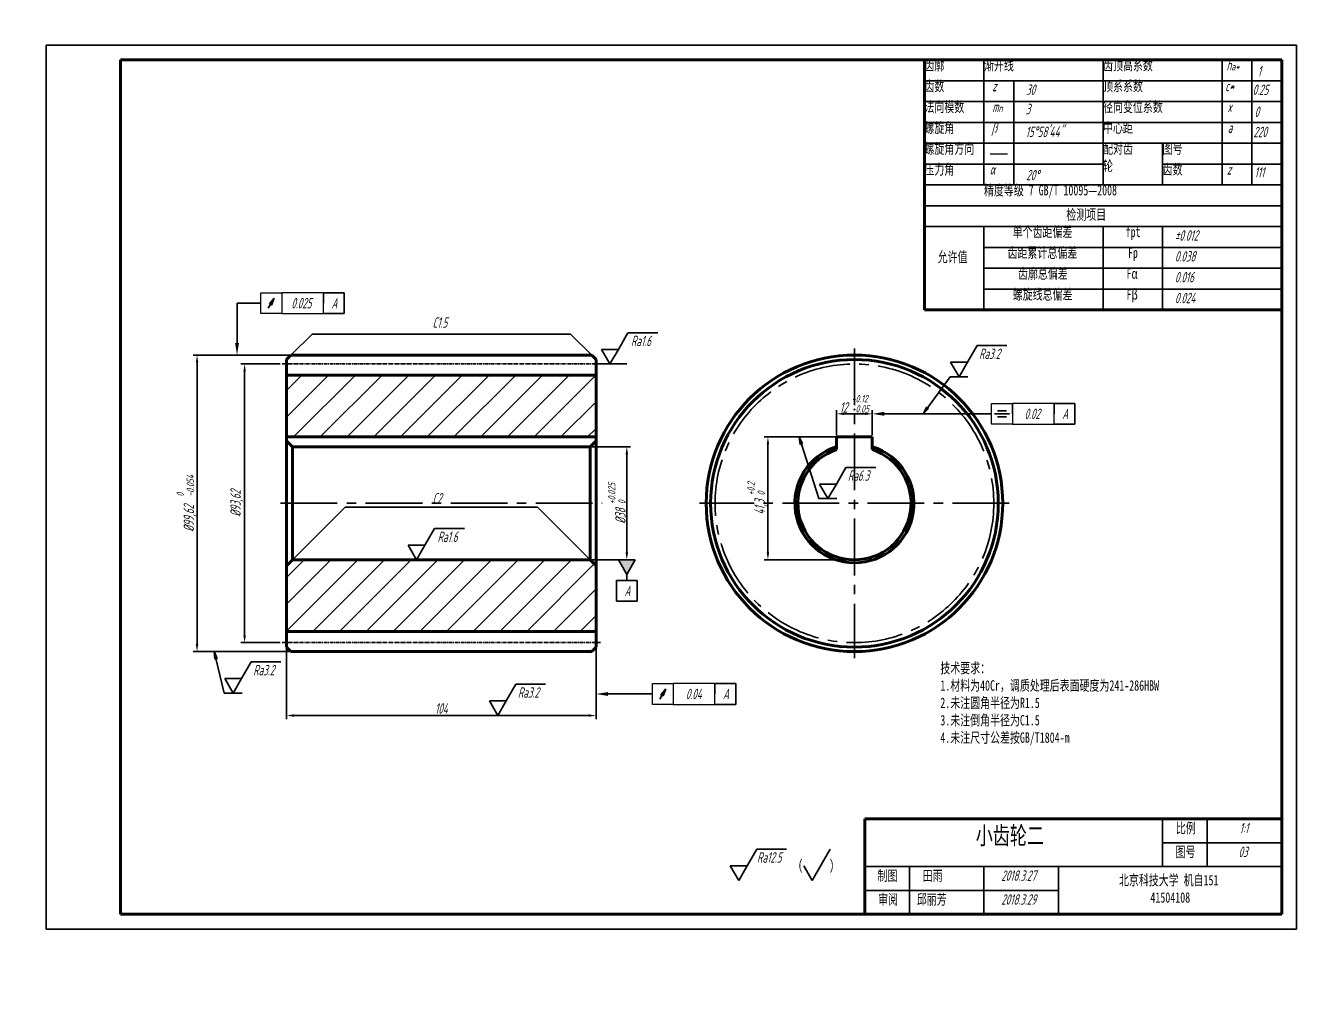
# Model space of a CAD drawing. Header units: millimetres. Extents: x 0 to 4732, y -441 to 1125.
# Drawn here: x 1918.9 to 2345.9, y 342.2 to 672.5 of the extents above; entities that cross this region are included whole.
import ezdxf
from ezdxf import colors
from ezdxf.entities.mleader import LeaderData, LeaderLine
from ezdxf.math import Vec2, Vec3

# ---------------------------------------------------------------- set-up
doc = ezdxf.new("R2010")
doc.units = ezdxf.units.MM
doc.linetypes.add('CENTER', pattern=[2, 1.25, -0.25, 0.25, -0.25])
doc.linetypes.add('CENTER2', pattern=[28.575, 19.05, -3.175, 3.175, -3.175])
for name, color, linetype, lineweight in [('0粗实线', 7, 'Continuous', 70), ('0细实线', 7, 'Continuous', 35), ('1', 1, 'CENTER', 35), ('中心线', 1, 'CENTER2', 35), ('剖面线', 7, 'Continuous', 35), ('标注', 6, 'Continuous', 35), ('粗实线', 7, 'Continuous', 70), ('粗线', 7, 'Continuous', 30), ('细实线', 7, 'Continuous', 35)]:
    doc.layers.add(name, color=color, linetype=linetype, lineweight=lineweight)
doc.layers.add('1剖面线', color=7, linetype='Continuous')
doc.styles.get("Standard").update_dxf_attribs({"font": 'arial.ttf'})
doc.styles.add('数字', font='isocp.shx', dxfattribs={"width": 0.7, "oblique": 15, "height": 3.5})
doc.styles.add('汉字', font='simfang.ttf', dxfattribs={"width": 0.7, "height": 3.5})
doc.dimstyles.new('数字标注', dxfattribs={"dimtxt": 3.5, "dimasz": 2.5, "dimexe": 1.25, "dimexo": 0.625, "dimtad": 1, "dimtxsty": '数字', "dimcen": 2.5, "dimadec": 0, "dimazin": 0, "dimtfac": 1, "dimtmove": 0, "dimatfit": 3, "dimfxl": 1, "dimlwd": 35, "dimlwe": 35, "dimarcsym": 0})

# ---------------------------------------------------------------- blocks, each defined once
blk = doc.blocks.new('几何公差')
at = {"transparency": 16777216}
for p, q in [((8.71, 4.83), (8.71, 11.83)), ((8.71, 11.83), (15.71, 11.83)), ((15.71, 11.83), (15.71, 4.83)), ((29.71, 11.83), (15.71, 11.83)), ((29.71, 4.83), (29.71, 11.83)), ((15.71, 4.83), (8.71, 4.83)), ((15.71, 4.83), (29.71, 4.83))]:
    blk.add_line(p, q, dxfattribs=at)
blk = doc.blocks.new('*D39')
at = {"layer": 'Defpoints', "color": 0, "lineweight": 15, "transparency": 16777216}
for p in [(2008.14, 561.74), (1976.58, 462.12), (2008.14, 462.12)]:
    blk.add_point(p, dxfattribs=at)
at = {"layer": '标注', "color": 0, "linetype": 'Continuous', "lineweight": 35, "transparency": 16777216}
for p, q in [((2007.52, 561.74), (1975.33, 561.74)), ((1976.58, 559.24), (1976.58, 464.62)), ((2007.52, 462.12), (1975.33, 462.12))]:
    blk.add_line(p, q, dxfattribs=at)
at = {"layer": '标注', "color": 0, "lineweight": 15, "transparency": 16777216}
for points in [[(1976.17, 559.24), (1977, 559.24), (1976.58, 561.74)], [(1976.17, 464.62), (1977, 464.62), (1976.58, 462.12)]]:
    blk.add_solid(points, dxfattribs=at)
at = {"layer": '标注', "color": 0, "transparency": 16777216, "insert": (1973.03, 511.93), "char_height": 3.5, "attachment_point": 5, "rotation": 90, "style": '数字'}
blk.add_mtext('%%C99,62  {\\H0.7x;\\S0^ -0.054;}', dxfattribs=at)
blk = doc.blocks.new('*D40')
at = {"layer": 'Defpoints', "color": 0, "lineweight": 15, "transparency": 16777216}
for p in [(1992.56, 558.74), (2005.14, 558.74), (2005.14, 465.12)]:
    blk.add_point(p, dxfattribs=at)
at = {"layer": '标注', "color": 0, "linetype": 'Continuous', "lineweight": 35, "transparency": 16777216}
for p, q in [((2004.52, 558.74), (1991.31, 558.74)), ((1992.56, 467.62), (1992.56, 556.24)), ((2004.52, 465.12), (1991.31, 465.12))]:
    blk.add_line(p, q, dxfattribs=at)
at = {"layer": '标注', "color": 0, "lineweight": 15, "transparency": 16777216}
for points in [[(1992.15, 556.24), (1992.98, 556.24), (1992.56, 558.74)], [(1992.15, 467.62), (1992.98, 467.62), (1992.56, 465.12)]]:
    blk.add_solid(points, dxfattribs=at)
at = {"layer": '标注', "color": 0, "transparency": 16777216, "insert": (1989.93, 511.93), "char_height": 3.5, "attachment_point": 5, "rotation": 90, "style": '数字'}
blk.add_mtext('%%C93,62', dxfattribs=at)
blk = doc.blocks.new('*D41')
at = {"layer": 'Defpoints', "color": 0, "lineweight": 15, "transparency": 16777216}
for p in [(2108.64, 530.93), (2108.64, 492.93), (2120.95, 492.93)]:
    blk.add_point(p, dxfattribs=at)
at = {"layer": '标注', "color": 0, "linetype": 'Continuous', "lineweight": 35, "transparency": 16777216}
for p, q in [((2109.27, 530.93), (2122.2, 530.93)), ((2120.95, 528.43), (2120.95, 495.43)), ((2109.27, 492.93), (2122.2, 492.93))]:
    blk.add_line(p, q, dxfattribs=at)
at = {"layer": '标注', "color": 0, "lineweight": 15, "transparency": 16777216}
for points in [[(2120.53, 528.43), (2121.37, 528.43), (2120.95, 530.93)], [(2120.53, 495.43), (2121.37, 495.43), (2120.95, 492.93)]]:
    blk.add_solid(points, dxfattribs=at)
at = {"layer": '标注', "color": 0, "transparency": 16777216, "insert": (2117.6, 511.93), "char_height": 3.5, "attachment_point": 5, "rotation": 90, "style": '数字'}
blk.add_mtext('%%C38 {\\H0.7x;\\S+0.025^ 0;}', dxfattribs=at)
blk = doc.blocks.new('*D42')
at = {"layer": 'Defpoints', "color": 0, "lineweight": 15, "transparency": 16777216}
for p in [(2197.41, 534.23), (2168.35, 492.93), (2197.41, 492.93)]:
    blk.add_point(p, dxfattribs=at)
at = {"layer": '标注', "color": 0, "linetype": 'Continuous', "lineweight": 35, "transparency": 16777216}
for p, q in [((2196.78, 534.23), (2167.1, 534.23)), ((2168.35, 531.73), (2168.35, 495.43)), ((2196.78, 492.93), (2167.1, 492.93))]:
    blk.add_line(p, q, dxfattribs=at)
at = {"layer": '标注', "color": 0, "lineweight": 15, "transparency": 16777216}
for points in [[(2167.93, 531.73), (2168.76, 531.73), (2168.35, 534.23)], [(2167.93, 495.43), (2168.76, 495.43), (2168.35, 492.93)]]:
    blk.add_solid(points, dxfattribs=at)
at = {"layer": '标注', "color": 0, "transparency": 16777216, "insert": (2164.78, 513.58), "char_height": 3.5, "attachment_point": 5, "rotation": 90, "style": '数字'}
blk.add_mtext('41,3 {\\H0.7x;\\S+0.2^ 0;}', dxfattribs=at)
blk = doc.blocks.new('*D43')
at = {"layer": 'Defpoints', "color": 0, "lineweight": 15, "transparency": 16777216}
for p in [(2203.41, 541.99), (2191.41, 534.23), (2203.41, 534.23)]:
    blk.add_point(p, dxfattribs=at)
at = {"layer": '标注', "color": 0, "linetype": 'Continuous', "lineweight": 35, "transparency": 16777216}
for p, q in [((2191.41, 534.85), (2191.41, 543.24)), ((2203.41, 534.85), (2203.41, 543.24)), ((2193.91, 541.99), (2200.91, 541.99))]:
    blk.add_line(p, q, dxfattribs=at)
at = {"layer": '标注', "color": 0, "lineweight": 15, "transparency": 16777216}
for points in [[(2193.91, 542.41), (2193.91, 541.58), (2191.41, 541.99)], [(2200.91, 542.41), (2200.91, 541.58), (2203.41, 541.99)]]:
    blk.add_solid(points, dxfattribs=at)
at = {"layer": '标注', "color": 0, "transparency": 16777216, "insert": (2197.41, 545.35), "char_height": 3.5, "attachment_point": 5, "style": '数字'}
blk.add_mtext('12 {\\H0.7x;\\S+0.12^ +0.05;}', dxfattribs=at)
blk = doc.blocks.new('*D44')
at = {"layer": 'Defpoints', "color": 0, "lineweight": 15, "transparency": 16777216}
for p in [(2006.64, 463.62), (2110.64, 463.62), (2110.64, 440.62)]:
    blk.add_point(p, dxfattribs=at)
at = {"layer": '标注', "color": 0, "linetype": 'Continuous', "lineweight": 35, "transparency": 16777216}
for p, q in [((2006.64, 462.99), (2006.64, 439.37)), ((2110.64, 462.99), (2110.64, 439.37)), ((2009.14, 440.62), (2108.14, 440.62))]:
    blk.add_line(p, q, dxfattribs=at)
at = {"layer": '标注', "color": 0, "lineweight": 15, "transparency": 16777216}
for points in [[(2009.14, 441.04), (2009.14, 440.21), (2006.64, 440.62)], [(2108.14, 441.04), (2108.14, 440.21), (2110.64, 440.62)]]:
    blk.add_solid(points, dxfattribs=at)
at = {"layer": '标注', "color": 0, "transparency": 16777216, "insert": (2058.64, 443), "char_height": 3.5, "attachment_point": 5, "style": '数字'}
blk.add_mtext('104', dxfattribs=at)
blk = doc.blocks.new('跳动箭头')
at = {"layer": '标注'}
h = blk.add_hatch(color=256, dxfattribs=at)
h.dxf.hatch_style = 1
h.paths.add_polyline_path([(0, 0), (-1.61, -1.96), (-0.89, -2.37)])
for p, q in [((0, 0), (-1.61, -1.96)), ((-0.89, -2.37), (0, 0)), ((-1.25, -2.17), (-2, -3.46)), ((-1.61, -1.96), (-0.89, -2.37))]:
    blk.add_line(p, q, dxfattribs=at)
blk = doc.blocks.new('基准')
at = {"layer": '标注'}
h = blk.add_hatch(color=256, dxfattribs=at)
h.dxf.hatch_style = 1
h.paths.add_polyline_path([(0, 4.9), (-2.83, 0), (2.83, 0)])
for p, q in [((3.5, 13.9), (-3.5, 13.9)), ((-3.5, 13.9), (-3.5, 6.9)), ((3.5, 6.9), (3.5, 13.9)), ((-3.5, 6.9), (0, 6.9)), ((-2.83, 0), (0, 4.9)), ((0, 4.9), (0, 6.9)), ((0, 6.9), (3.5, 6.9)), ((0, 4.9), (2.83, 0)), ((-2.83, 0), (2.83, 0))]:
    blk.add_line(p, q, dxfattribs=at)
blk = doc.blocks.new('去除表面的粗糙度')
at = {"layer": '标注'}
for p, q in [((6.06, 10.5), (2.83, 4.9)), ((0, 0), (-2.83, 4.9)), ((-2.83, 4.9), (0, 4.9)), ((0, 0), (2.83, 4.9)), ((2.83, 4.9), (0, 4.9))]:
    blk.add_line(p, q, dxfattribs=at)
blk = doc.blocks.new('箭头')
at = {"layer": '标注'}
h = blk.add_hatch(color=256, dxfattribs=at)
h.dxf.hatch_style = 1
h.paths.add_polyline_path([(0, 0), (-0.42, -2.5), (0.42, -2.5)])
for p, q in [((0, 0), (-0.42, -2.5)), ((0.42, -2.5), (0, 0)), ((-0.42, -2.5), (0.42, -2.5))]:
    blk.add_line(p, q, dxfattribs=at)

msp = doc.modelspace()

# ---------------------------------------------------------------- hatches: boundary and pattern name
at = {"layer": '剖面线'}
h = msp.add_hatch(dxfattribs=at)
h.set_pattern_fill('ANSI31', color=256, scale=2)
h.set_pattern_definition([(45, (984.589, 12.7165), (-4.490128, 4.490128), [])])
h.paths.add_polyline_path([(2110.641, 554.989), (2006.641, 554.989), (2006.641, 534.229), (2110.641, 534.229)])
h.paths.add_polyline_path([(2110.641, 490.949), (2108.662, 492.929), (2008.621, 492.929), (2006.641, 490.949), (2006.641, 468.869), (2110.641, 468.869)])

# ---------------------------------------------------------------- linework, layer by layer
at = {"lineweight": 15}
for p, q in [((2240.921, 576.883), (2220.921, 576.883)), ((2280.921, 576.883), (2240.921, 576.883)), ((2300.921, 576.883), (2280.921, 576.883)), ((2340.921, 576.883), (2300.921, 576.883))]:
    msp.add_line(p, q, dxfattribs=at)
at = {"layer": '0粗实线'}
for p, q in [((2340.921, 660.883), (1950.921, 660.883)), ((1950.921, 660.883), (1950.921, 373.883)), ((2340.921, 373.883), (2340.921, 660.883)), ((1950.921, 373.883), (2340.921, 373.883))]:
    msp.add_line(p, q, dxfattribs=at)
at = {"layer": '0细实线'}
for p, q in [((2345.921, 665.883), (1925.921, 665.883)), ((1925.921, 665.883), (1925.921, 368.883)), ((2345.921, 368.883), (2345.921, 665.883)), ((1925.921, 368.883), (2345.921, 368.883))]:
    msp.add_line(p, q, dxfattribs=at)
at = {"layer": '1', "lineweight": 35}
for p, q in [((2005.141, 558.739), (2112.141, 558.739)), ((2005.141, 465.119), (2112.141, 465.119))]:
    msp.add_line(p, q, dxfattribs=at)
at = {"layer": '中心线'}
for p, q in [((2197.409, 563.929), (2197.409, 459.929)), ((2006.641, 511.929), (2004.641, 511.929)), ((2004.641, 511.929), (2112.641, 511.929)), ((2249.409, 511.929), (2145.409, 511.929))]:
    msp.add_line(p, q, dxfattribs=at)
msp.add_circle((2197.409, 511.929), 46.81, dxfattribs=at)
at = {"layer": '标注'}
for p, q in [((2002.517, 580.903), (2000.517, 577.439)), ((2019.017, 582.671), (2019.017, 579.171)), ((2019.017, 582.671), (2026.017, 582.671)), ((2026.017, 582.671), (2026.017, 575.671)), ((2026.017, 575.671), (2019.017, 575.671)), ((2008.141, 561.739), (2015.212, 568.81)), ((2015.212, 568.81), (2102.07, 568.81)), ((2109.141, 561.739), (2102.07, 568.81)), ((2121.345, 569.239), (2131.345, 569.239)), ((2238.598, 564.924), (2248.598, 564.924)), ((2112.141, 558.739), (2120.966, 558.739)), ((2229.536, 554.424), (2220.447, 541.994)), ((2232.536, 554.424), (2229.536, 554.424)), ((2232.536, 554.424), (2235.536, 554.424)), ((2246.955, 542.994), (2245.455, 542.994)), ((2246.955, 542.994), (2248.455, 542.994)), ((2250.455, 545.494), (2250.455, 541.994)), ((2264.455, 545.494), (2264.455, 541.994)), ((2264.455, 545.494), (2271.455, 545.494)), ((2271.455, 545.494), (2271.455, 538.494)), ((2244.455, 541.994), (2249.455, 541.994)), ((2246.955, 540.994), (2245.455, 540.994)), ((2246.955, 540.994), (2248.455, 540.994)), ((2271.455, 538.494), (2264.455, 538.494)), ((2185.5, 513.491), (2178.858, 534.229)), ((2194.562, 523.991), (2204.562, 523.991)), ((2188.5, 513.491), (2185.5, 513.491)), ((2188.5, 513.491), (2191.5, 513.491)), ((2008.621, 492.929), (2026.298, 510.606)), ((2026.298, 510.606), (2090.964, 510.606)), ((2108.641, 492.929), (2090.964, 510.606)), ((2056.372, 503.429), (2066.372, 503.429)), ((1985.702, 448.132), (1982.357, 462.119)), ((1994.764, 458.632), (2004.764, 458.632)), ((2083.671, 451.122), (2093.671, 451.122)), ((2134.019, 449.597), (2132.019, 446.133)), ((2150.519, 451.365), (2150.519, 447.865)), ((2150.519, 451.365), (2157.519, 451.365)), ((2157.519, 451.365), (2157.519, 444.365)), ((1991.702, 448.132), (1985.702, 448.132)), ((2157.519, 444.365), (2150.519, 444.365)), ((2164.599, 395.715), (2174.599, 395.715)), ((2183.194, 385.215), (2189.256, 395.715)), ((2180.365, 390.115), (2183.194, 385.215))]:
    msp.add_line(p, q, dxfattribs=at)
at = {"layer": '粗实线'}
for p, q in [((2220.921, 660.883), (2240.921, 660.883)), ((2220.921, 660.883), (2220.921, 653.883)), ((2240.921, 660.883), (2280.921, 660.883)), ((2280.921, 660.883), (2320.921, 660.883)), ((2320.921, 660.883), (2330.921, 660.883)), ((2330.921, 660.883), (2340.921, 660.883)), ((2340.921, 653.883), (2340.921, 660.883)), ((2220.921, 653.883), (2220.921, 646.883)), ((2220.921, 646.883), (2220.921, 639.883)), ((2220.921, 639.883), (2220.921, 632.883)), ((2220.921, 632.883), (2220.921, 625.883)), ((2220.921, 625.883), (2220.921, 618.883)), ((2220.921, 618.883), (2220.921, 611.883)), ((2220.921, 618.883), (2220.921, 576.883)), ((2220.921, 576.883), (2340.921, 576.883)), ((2220.921, 576.883), (2340.921, 576.883)), ((2006.641, 534.229), (2110.641, 534.229)), ((2197.409, 534.229), (2191.409, 534.229)), ((2191.409, 534.229), (2191.409, 529.956)), ((2197.409, 534.229), (2203.409, 534.229)), ((2203.409, 534.229), (2203.409, 529.956)), ((2006.621, 532.928), (2008.621, 530.929)), ((2008.621, 530.929), (2008.621, 492.929)), ((2108.641, 530.929), (2108.662, 492.929)), ((2110.662, 532.928), (2108.662, 530.929)), ((2006.641, 492.929), (2006.621, 490.929)), ((2006.621, 490.929), (2008.621, 492.929)), ((2110.662, 490.929), (2108.662, 492.929))]:
    msp.add_line(p, q, dxfattribs=at)
at = {"layer": '粗实线', "linetype": 'Continuous', "lineweight": 70}
for p, q in [((2008.141, 561.739), (2006.641, 560.239)), ((2006.641, 511.929), (2006.641, 560.239)), ((2008.141, 561.739), (2011.641, 561.739)), ((2011.641, 561.739), (2105.641, 561.739)), ((2105.641, 561.739), (2109.141, 561.739)), ((2109.141, 561.739), (2110.641, 560.239)), ((2110.641, 529.429), (2110.641, 560.239)), ((2006.641, 511.929), (2006.641, 554.989)), ((2006.641, 554.989), (2110.641, 554.989)), ((2006.641, 511.929), (2006.641, 463.619)), ((2006.641, 511.929), (2006.641, 468.869)), ((2110.641, 494.429), (2110.641, 463.619)), ((2006.641, 468.869), (2110.641, 468.869)), ((2008.141, 462.119), (2006.641, 463.619)), ((2008.141, 462.119), (2109.141, 462.119)), ((2109.141, 462.119), (2110.641, 463.619)), ((2200.921, 373.883), (2200.921, 405.883)), ((2200.921, 405.883), (2340.921, 405.883)), ((2200.921, 405.883), (2215.921, 405.883)), ((2215.921, 405.883), (2240.921, 405.883)), ((2240.921, 405.883), (2265.921, 405.883))]:
    msp.add_line(p, q, dxfattribs=at)
at = {"layer": '粗实线', "linetype": 'Continuous', "lineweight": 0}
for p, q in [((2006.641, 557.239), (2006.641, 511.929)), ((2108.641, 530.929), (2108.662, 530.929)), ((2108.641, 492.929), (2108.662, 492.929)), ((2110.641, 466.619), (2110.641, 494.429))]:
    msp.add_line(p, q, dxfattribs=at)
at = {"layer": '粗实线', "linetype": 'Continuous'}
for p, q in [((2006.641, 535.929), (2006.641, 511.929)), ((2006.641, 511.929), (2006.641, 530.929)), ((2008.621, 530.929), (2108.641, 530.929)), ((2110.641, 494.429), (2110.641, 529.429)), ((2006.641, 492.929), (2006.641, 511.929)), ((2008.621, 492.929), (2108.641, 492.929)), ((2110.641, 466.619), (2110.641, 494.429))]:
    msp.add_line(p, q, dxfattribs=at)
at = {"layer": '粗实线', "lineweight": 0}
for p, q in [((2200.921, 373.883), (2200.921, 405.883)), ((2200.921, 405.883), (2340.921, 405.883)), ((2200.921, 405.883), (2215.921, 405.883)), ((2215.921, 405.883), (2240.921, 405.883)), ((2240.921, 405.883), (2265.921, 405.883)), ((2265.921, 405.883), (2280.921, 405.883)), ((2265.921, 405.883), (2280.921, 405.883)), ((2340.921, 405.883), (2315.921, 405.883)), ((2340.921, 405.883), (2315.921, 405.883)), ((2340.921, 405.883), (2340.921, 389.883)), ((2340.921, 405.883), (2340.921, 389.883)), ((2200.921, 389.883), (2200.921, 373.883)), ((2200.921, 389.883), (2200.921, 373.883)), ((2340.921, 373.883), (2200.921, 373.883)), ((2200.921, 373.883), (2215.921, 373.883)), ((2340.921, 373.883), (2200.921, 373.883)), ((2200.921, 373.883), (2215.921, 373.883))]:
    msp.add_line(p, q, dxfattribs=at)
at = {"layer": '粗实线'}
for radius in [49.81, 48.31]:
    msp.add_circle((2197.409, 511.929), radius, dxfattribs=at)
for radius, start, end in [(20, 107.4576, 72.5424), (19, 108.40848, 71.59152)]:
    msp.add_arc((2197.409, 511.929), radius, start, end, dxfattribs=at)
at = {"layer": '粗线'}
for p, q in [((2240.921, 653.883), (2250.921, 653.883)), ((2243.002, 629.383), (2248.808, 629.383))]:
    msp.add_line(p, q, dxfattribs=at)
at = {"layer": '细实线'}
for p, q in [((2240.921, 660.883), (2240.921, 618.883)), ((2280.921, 660.883), (2280.921, 618.883)), ((2320.921, 660.883), (2320.921, 618.883)), ((2330.921, 660.883), (2330.921, 618.883)), ((2220.921, 653.883), (2340.921, 653.883)), ((2250.921, 653.883), (2250.921, 618.883)), ((2220.921, 646.883), (2340.921, 646.883)), ((2220.921, 639.883), (2340.921, 639.883)), ((2220.921, 632.883), (2340.921, 632.883)), ((2300.921, 632.883), (2300.921, 618.883)), ((2220.921, 625.883), (2280.921, 625.883)), ((2320.921, 625.883), (2300.921, 625.883)), ((2320.921, 625.883), (2340.921, 625.883)), ((2220.921, 618.883), (2340.921, 618.883)), ((2220.921, 618.883), (2340.921, 618.883)), ((2220.921, 611.883), (2340.921, 611.883)), ((2220.921, 604.883), (2340.921, 604.883)), ((2240.921, 604.883), (2240.921, 576.883)), ((2280.921, 604.883), (2280.921, 576.883)), ((2300.921, 604.883), (2300.921, 576.883)), ((2240.921, 597.883), (2340.921, 597.883)), ((2240.921, 590.883), (2340.921, 590.883)), ((2240.921, 583.883), (2340.921, 583.883))]:
    msp.add_line(p, q, dxfattribs=at)
at = {"layer": '细实线', "lineweight": 0}
for p, q in [((2300.921, 389.883), (2300.921, 405.883)), ((2315.921, 389.883), (2315.921, 405.883)), ((2300.921, 397.883), (2340.921, 397.883)), ((2340.921, 389.883), (2200.921, 389.883)), ((2215.921, 373.883), (2215.921, 389.883)), ((2215.921, 389.883), (2240.921, 389.883)), ((2215.921, 389.883), (2240.921, 389.883)), ((2240.921, 389.883), (2265.921, 389.883)), ((2240.921, 389.883), (2240.921, 373.883)), ((2265.921, 389.883), (2265.921, 373.883)), ((2315.921, 389.883), (2300.921, 389.883)), ((2315.921, 389.883), (2300.921, 389.883)), ((2340.921, 389.883), (2315.921, 389.883)), ((2340.921, 389.883), (2315.921, 389.883)), ((2200.921, 381.883), (2265.921, 381.883))]:
    msp.add_line(p, q, dxfattribs=at)
at = {"layer": '细实线', "linetype": 'Continuous', "lineweight": 35}
for p, q in [((2300.921, 389.883), (2300.921, 405.883)), ((2315.921, 389.883), (2315.921, 405.883)), ((2300.921, 397.883), (2340.921, 397.883)), ((2340.921, 389.883), (2200.921, 389.883)), ((2215.921, 373.883), (2215.921, 389.883)), ((2240.921, 389.883), (2265.921, 389.883)), ((2240.921, 389.883), (2240.921, 373.883)), ((2265.921, 389.883), (2265.921, 373.883)), ((2200.921, 381.883), (2265.921, 381.883))]:
    msp.add_line(p, q, dxfattribs=at)

# ---------------------------------------------------------------- block references
at = {"layer": '标注'}
for name, p in [('跳动箭头', (2002.517, 580.903)), ('去除表面的粗糙度', (2115.283, 558.739)), ('去除表面的粗糙度', (2232.536, 554.424)), ('去除表面的粗糙度', (2188.5, 513.491)), ('去除表面的粗糙度', (2050.31, 492.929)), ('去除表面的粗糙度', (1988.702, 448.132)), ('去除表面的粗糙度', (2077.609, 440.622)), ('跳动箭头', (2134.019, 449.597)), ('去除表面的粗糙度', (2158.536, 385.215))]:
    msp.add_blockref(name, p, dxfattribs=at)
for p, rotation in [((2220.447, 541.994), 143.5024575338411), ((2178.858, 534.229), 17.30878408639615), ((1982.357, 462.119), 14.56883064732915)]:
    msp.add_blockref('箭头', p, dxfattribs=dict(at, rotation=rotation))
at = {"layer": '标注', "xscale": -1, "rotation": 180}
msp.add_blockref('基准', (2120.95, 492.929), dxfattribs=at)

# ---------------------------------------------------------------- texts
at = {"layer": '1剖面线', "char_height": 3.5, "attachment_point": 1, "style": '数字'}
for s, width, insert in [('\\pi10.844;1:1', 24.49297, (2315.921, 404.588)), ('\\pi10.499;03', 24.49297, (2315.921, 396.588)), ('\\pi5.7924;2018.3.27', 24.67886, (2240.921, 388.588)), ('\\pi5.7879;2018.3.29', 24.67886, (2240.921, 380.588))]:
    msp.add_mtext_dynamic_manual_height_columns(s, width=width, gutter_width=17.5, heights=[0], dxfattribs=dict(at, insert=insert))
at = {"layer": '标注', "char_height": 3.5, "attachment_point": 1}
for s, width, gutter_width, heights, insert, style in [('\\pi3.2317;0.025', 14, 17.5, [3.93], (2005.017, 580.921), '数字'), ('\\pi2.7105;A', 7, 17.5, [3.93], (2019.017, 580.921), '数字'), ('C1.5', 8.29725, 17.5, [0], (2055.671, 574.398), '数字'), ('\\pi0.99743;Ra1.6', 9.20891, 17.5, [3.93], (2121.345, 568.239), '数字'), ('\\pi0.67584;Ra3.2', 9.20891, 17.5, [3.93], (2238.598, 563.924), '数字'), ('\\pi4.0739;0.02', 14, 17.5, [3.93], (2250.455, 543.744), '数字'), ('\\pi2.7105;A', 7, 17.5, [3.93], (2264.455, 543.744), '数字'), ('\\pi0.62993;Ra6.3', 9.20891, 17.5, [3.93], (2194.562, 522.991), '数字'), ('C2', 8.29725, 17.5, [0], (2055.671, 515.367), '数字'), ('\\pi0.99743;Ra1.6', 9.20891, 17.5, [3.93], (2056.372, 502.429), '数字'), ('\\pi2.7105;A', 7, 17.5, [3.93], (2117.45, 484.279), '数字'), ('\\pi0.67584;Ra3.2', 9.20891, 17.5, [3.93], (1994.764, 457.632), '数字'), ('技术要求：\\P1.材料为40Cr，调质处理后表面硬度为241-286HBW\\P2.未注圆角半径为R1.5\\P3.未注倒角半径为C1.5\\P4.未注尺寸公差按GB/T1804-m', 95.90461, 20, [0], (2226.264, 458.313), '汉字'), ('\\pi0.67584;Ra3.2', 9.20891, 17.5, [3.93], (2083.671, 450.122), '数字'), ('\\pi4.2337;0.04', 14, 17.5, [3.93], (2136.519, 449.615), '数字'), ('\\pi2.7105;A', 7, 17.5, [3.93], (2150.519, 449.615), '数字'), ('\\pi0.078684;Ra12.5', 9.20891, 17.5, [3.93], (2164.599, 394.715), '数字'), ('\\pi-10.5,l14,t14;(^I)', 17.19434, 17.5, [0], (2174.941, 392.196), '汉字')]:
    msp.add_mtext_dynamic_manual_height_columns(s, width=width, gutter_width=gutter_width, heights=heights, dxfattribs=dict(at, insert=insert, style=style))
at = {"layer": '粗实线', "attachment_point": 1, "style": '汉字'}
for s, width, insert, char_height in [('\\pi10.732;小齿轮二', 45.05516, (2227.431, 403.338), 6), ('\\pi4.462;比例', 15, (2300.921, 404.588), 3.5), ('\\pi4.357;图号', 15, (2300.921, 396.588), 3.5), ('\\pi4.245;制图', 15, (2200.921, 388.588), 3.5), ('\\pi4.434;田雨', 15, (2215.921, 388.588), 3.5), ('\\pi6.1699;北京科技大学 机自151 \\P\\pi16.733;41504108', 47.46576, (2280.097, 387.082), 3.5), ('\\pi4.441;审阅', 15, (2200.921, 380.588), 3.5), ('\\pi2.425;邱丽芳', 15, (2215.921, 380.588), 3.5)]:
    msp.add_mtext_dynamic_manual_height_columns(s, width=width, gutter_width=17.5, heights=[0], dxfattribs=dict(at, insert=insert, char_height=char_height))
at = {"layer": '粗线', "char_height": 3.5, "attachment_point": 1}
for s, width, insert, style in [('{\\fSimSun|b0|i0|c134|p2;齿廓}', 20, (2220.921, 660.883), '汉字'), ('{\\fSimSun|b0|i0|c134|p2;渐开线}', 40, (2240.921, 660.883), '汉字'), ('{\\fSimSun|b0|i0|c134|p2;齿顶高系数}', 40, (2280.921, 660.883), '汉字'), ('h{\\H0.71429x;a*}', 10, (2322.369, 660.883), '数字'), ('1', 10, (2332.857, 658.869), '数字'), ('{\\fSimSun|b0|i0|c134|p2;齿数}', 20, (2220.921, 653.883), '汉字'), ('{\\fSimSun|b0|i0|c134|p2;顶系系数}', 40, (2280.921, 653.883), '汉字'), ('z', 10, (2243.666, 653.883), '数字'), ('30', 23.95726, (2255.048, 652.653), '数字'), ('c{\\fISOCPEUR|b0|i0|c134|p34;*}', 8.97755, (2321.943, 653.883), '数字'), ('0.25', 10, (2331.153, 652.618), '数字'), ('{\\fSimSun|b0|i0|c134|p2;法向模数}', 20, (2220.921, 646.883), '汉字'), ('  m{\\H0.71429x;n}', 10, (2240.921, 646.883), '数字'), ('3', 26.02128, (2254.899, 646.134), '数字'), ('{\\fSimSun|b0|i0|c134|p2;径向变位系数}', 40, (2280.921, 646.883), '汉字'), ('x', 8.26779, (2322.653, 646.883), '数字'), ('0', 10, (2331.818, 645.227), '数字'), ('{\\fSimSun|b0|i0|c134|p2;螺旋角}', 20, (2220.921, 639.883), '汉字'), ('β', 7.45816, (2243.462, 639.883), '数字'), ('15{\\Fisocp2|c0;\\H1.0417x;°}58{\\Fisocp2|c0;\\H1.0417x;\'\\Fisocp2|c134;44\\Fisocp2|c0;"}', 26.02128, (2254.899, 638.624), '数字'), ('{\\fSimSun|b0|i0|c134|p2;中心距}', 40, (2280.921, 639.883), '汉字'), ('a', 8.13981, (2322.781, 639.883), '数字'), ('220', 10, (2331.43, 638.427), '数字'), ('{\\fSimSun|b0|i0|c134|p2;螺旋角方向}', 20, (2220.921, 632.883), '汉字'), ('{\\fSimSun|b0|i0|c134|p2;配对齿轮}', 11.15261, (2280.921, 632.883), '汉字'), ('{\\fSimSun|b0|i0|c134|p2;图号}', 20, (2300.921, 632.883), '汉字'), ('{\\fSimSun|b0|i0|c134|p2;压力角}', 20, (2220.921, 625.883), '汉字'), ('α', 8.09219, (2242.828, 625.883), '数字'), ('20{\\fISOCPEUR|b0|i0|c134|p34;°}', 25.81489, (2255.106, 623.968), '数字'), ('{\\fSimSun|b0|i0|c134|p2;齿数}', 20, (2300.921, 625.883), '汉字'), ('z', 8.39638, (2322.524, 625.883), '数字'), ('111', 10, (2331.747, 624.864), '数字'), ('{\\fSimSun|b0|i0|c134|p2;精度等级} 7 GB{\\fSimSun|b0|i0|c134|p2;/T 10095—2008}', 100, (2240.921, 618.883), '汉字'), ('{\\fSimSun|b0|i0|c134|p2;检测项目}', 20, (2268.581, 610.683), '汉字'), ('\\pi9.6662;{\\fSimSun|b0|i0|c134|p2;单个齿距偏差}', 40, (2240.921, 604.883), '汉字'), ('\\pi7.5979;{\\fSimSun|b0|i0|c134|p2;fpt}', 20, (2280.921, 604.883), '汉字'), ('%%P0.012', 23.95726, (2305.048, 603.653), '数字'), ('\\pi7.9142;{\\fSimSun|b0|i0|c134|p2;齿距累计总偏差}', 40, (2240.921, 597.883), '汉字'), ('\\pi8.3712;{\\fSimSun|b0|i0|c134|p2;Fp}', 20, (2280.921, 597.883), '汉字'), ('{\\fSimSun|b0|i0|c134|p2;允许值}', 20, (2225.358, 596.454), '汉字'), ('0.038', 23.95726, (2305.048, 596.653), '数字'), ('\\pi11.418;{\\fSimSun|b0|i0|c134|p2;齿廓总偏差}', 40, (2240.921, 590.883), '汉字'), ('0.016', 23.95726, (2305.048, 589.653), '数字'), ('\\pi9.673;{\\fSimSun|b0|i0|c134|p2;螺旋线总偏差}', 40, (2240.921, 583.883), '汉字'), ('\\pi7.893;Fβ', 20, (2280.921, 583.883), '汉字'), ('0.024', 23.95726, (2305.048, 582.653), '数字')]:
    msp.add_mtext_dynamic_manual_height_columns(s, width=width, gutter_width=17.5, heights=[0], dxfattribs=dict(at, insert=insert, style=style))
at = {"layer": '粗线'}
note = msp.add_mtext_dynamic_manual_height_columns('\\pi7.886;Fα\\P\\pi10;', width=20, gutter_width=17.5, heights=[5.59, 0], dxfattribs=dict(at, insert=(2280.921, 590.883), char_height=3.5, attachment_point=1, style='汉字'))
for column, words in zip(note.columns.linked_columns, ['\\pi10;']):
    column.text = words

# ---------------------------------------------------------------- dimensions: what is measured, and where the dimension line sits
at = {"layer": '标注'}
dim = msp.add_linear_dim(base=(1976.582, 462.119), p1=(2008.141, 561.739), p2=(2008.141, 462.119), angle=90, text='%%C<>  {\\H0.7x;\\S0^ -0.054;}', dimstyle='数字标注', dxfattribs=at)
dim.commit()
dim.dimension.update_dxf_attribs({"geometry": '*D39', "text_midpoint": (1976.582, 511.929), "dimtype": 160})
for base, p1, p2, text, picture, middle in [((1992.564, 558.739), (2005.141, 465.119), (2005.141, 558.739), '%%C<>', '*D40', (1989.927, 511.929)), ((2168.345, 492.929), (2197.409, 534.229), (2197.409, 492.929), '<> {\\H0.7x;\\S+0.2^ 0;}', '*D42', (2164.781, 513.579)), ((2120.95, 492.929), (2108.641, 530.929), (2108.641, 492.929), '%%C<> {\\H0.7x;\\S+0.025^ 0;}', '*D41', (2117.598, 511.929))]:
    dim = msp.add_linear_dim(base=base, p1=p1, p2=p2, angle=90, text=text, dimstyle='数字标注', dxfattribs=at)
    dim.commit()
    dim.dimension.update_dxf_attribs({"geometry": picture, "text_midpoint": middle})
dim = msp.add_linear_dim(base=(2203.409, 541.994), p1=(2191.409, 534.229), p2=(2203.409, 534.229), text='<> {\\H0.7x;\\S+0.12^ +0.05;}', dimstyle='数字标注', dxfattribs=at)
dim.commit()
dim.dimension.update_dxf_attribs({"geometry": '*D43', "text_midpoint": (2197.409, 545.346)})
dim = msp.add_linear_dim(base=(2110.641, 440.622), p1=(2006.641, 463.619), p2=(2110.641, 463.619), dimstyle='数字标注', dxfattribs=at)
dim.commit()
dim.dimension.update_dxf_attribs({"geometry": '*D44', "text_midpoint": (2058.641, 442.997)})

# ---------------------------------------------------------------- leaders
ml = msp.add_multileader_block('Standard', dxfattribs=at)
ml.set_content('几何公差', color=256)
ml.set_leader_properties(linetype='Continuous', lineweight=35)
ml.build(insert=Vec2(0, 0))
ctx = ml.context
ctx.base_point, ctx.plane_origin = Vec3(2163.088, 951.053), Vec3(2134.088, 927.12)
notes = []
notes.append((ctx, [(0, (0, 0, 0), (0, 0), (1, 0), 1, [])]))
ctx.block.insert = Vec3(2154.381, 942.727)
ml = msp.add_multileader_block('Standard', dxfattribs=at)
ml.set_content('几何公差', color=256)
ml.set_leader_properties(linetype='Continuous', lineweight=35)
ml.build(insert=Vec2(0, 0))
ctx = ml.context
ctx.base_point, ctx.plane_origin = Vec3(2066.165, 951.053), Vec3(2037.165, 927.12)
notes.append((ctx, [(0, (0, 0, 0), (0, 0), (1, 0), 1, [])]))
ctx.block.insert = Vec3(2057.457, 942.727)
ml = msp.add_multileader_block('Standard', dxfattribs=at)
ml.set_content('几何公差', color=256)
ml.set_leader_properties(linetype='Continuous', lineweight=35)
ml.build(insert=Vec2(0, 0))
ctx = ml.context
ctx.base_point, ctx.plane_origin = Vec3(1998.017, 579.171), Vec3(1990.017, 561.739)
notes.append((ctx, [(0, (1, 1, 0), (1990.017, 579.171), (1, 0), 8, [(0, [(1990.017, 561.739)], 0, [])])]))
ctx.block.insert = Vec3(1989.31, 570.846)
ml = msp.add_multileader_block('Standard', dxfattribs=at)
ml.set_content('几何公差', color=256)
ml.set_leader_properties(linetype='Continuous', lineweight=35)
ml.build(insert=Vec2(0, 0))
ctx = ml.context
ctx.base_point, ctx.plane_origin = Vec3(2243.455, 541.994), Vec3(2198.798, 541.994)
notes.append((ctx, [(0, (1, 1, 0), (2240.624, 541.994), (1, 0), 2.83, [(0, [(2203.409, 541.994)], 0, [])])]))
ctx.block.insert = Vec3(2234.747, 533.669)
ml = msp.add_multileader_block('Standard', dxfattribs=at)
ml.set_content('几何公差', color=256)
ml.set_leader_properties(linetype='Continuous', lineweight=35)
ml.build(insert=Vec2(0, 0))
ctx = ml.context
ctx.base_point, ctx.plane_origin = Vec3(2129.519, 447.865), Vec3(2121.519, 430.432)
notes.append((ctx, [(0, (1, 1, 0), (2121.519, 447.865), (1, 0), 8, [(0, [(2110.641, 447.865)], 0, [])])]))
ctx.block.insert = Vec3(2120.812, 439.539)
for ctx, leaders in notes:
    for number, flags, end, landing, length, lines in leaders:
        leader = LeaderData()
        leader.index, (leader.has_last_leader_line, leader.has_dogleg_vector, leader.attachment_direction) = number, flags
        leader.last_leader_point, leader.dogleg_vector, leader.dogleg_length = Vec3(end), Vec3(landing), length
        for number, points, colour, breaks in lines:
            line = LeaderLine()
            line.index, line.vertices, line.color, line.breaks = number, Vec3.list(points), colors.encode_raw_color(colour), breaks
            leader.lines.append(line)
        ctx.leaders.append(leader)

doc.saveas('drawing.dxf')
